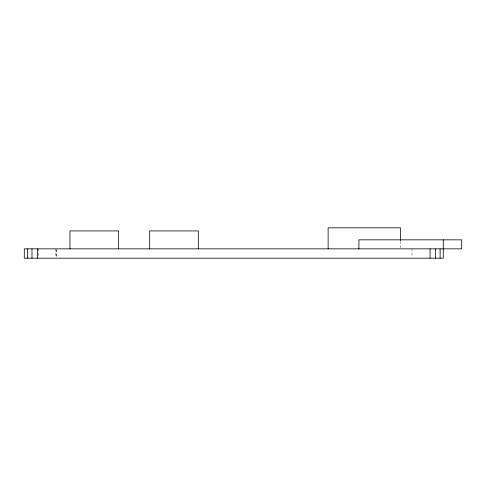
<?xml version="1.0" encoding="UTF-8"?>
<svg xmlns="http://www.w3.org/2000/svg" width="486" height="486" viewBox="0 0 486 486"><rect width="100%" height="100%" fill="white"/><g stroke="black" fill="none" stroke-linecap="round" stroke-linejoin="round"><path stroke-width="0.36" stroke-dasharray="2.43 1.82" d="M412.013 248.85L412.013 256.748M400.397 241.342L400.397 248.103M56.595 249.567L56.595 256.748M56.364 249.567L56.364 256.748M55.574 248.85L55.574 256.748M38.631 248.85L38.631 256.748"/><path stroke-width="0.73" d="M443.287 239.847L443.287 258.181L24.3 258.181L24.3 248.85L461.7 248.85L461.7 239.847L358.899 239.847L358.899 248.85M440.109 248.85L440.109 258.181M435.602 248.85L435.602 258.181M430.061 248.85L430.061 258.181M400.397 240.588L400.397 227.819L328.129 227.819L328.129 248.85M198.306 248.85L198.306 230.929L149.688 230.929L149.688 248.85M118.584 248.85L118.584 230.929L69.972 230.929L69.972 248.85M37.525 248.85L37.525 258.181M31.985 248.85L31.985 258.181M27.471 248.85L27.471 258.181"/></g></svg>
